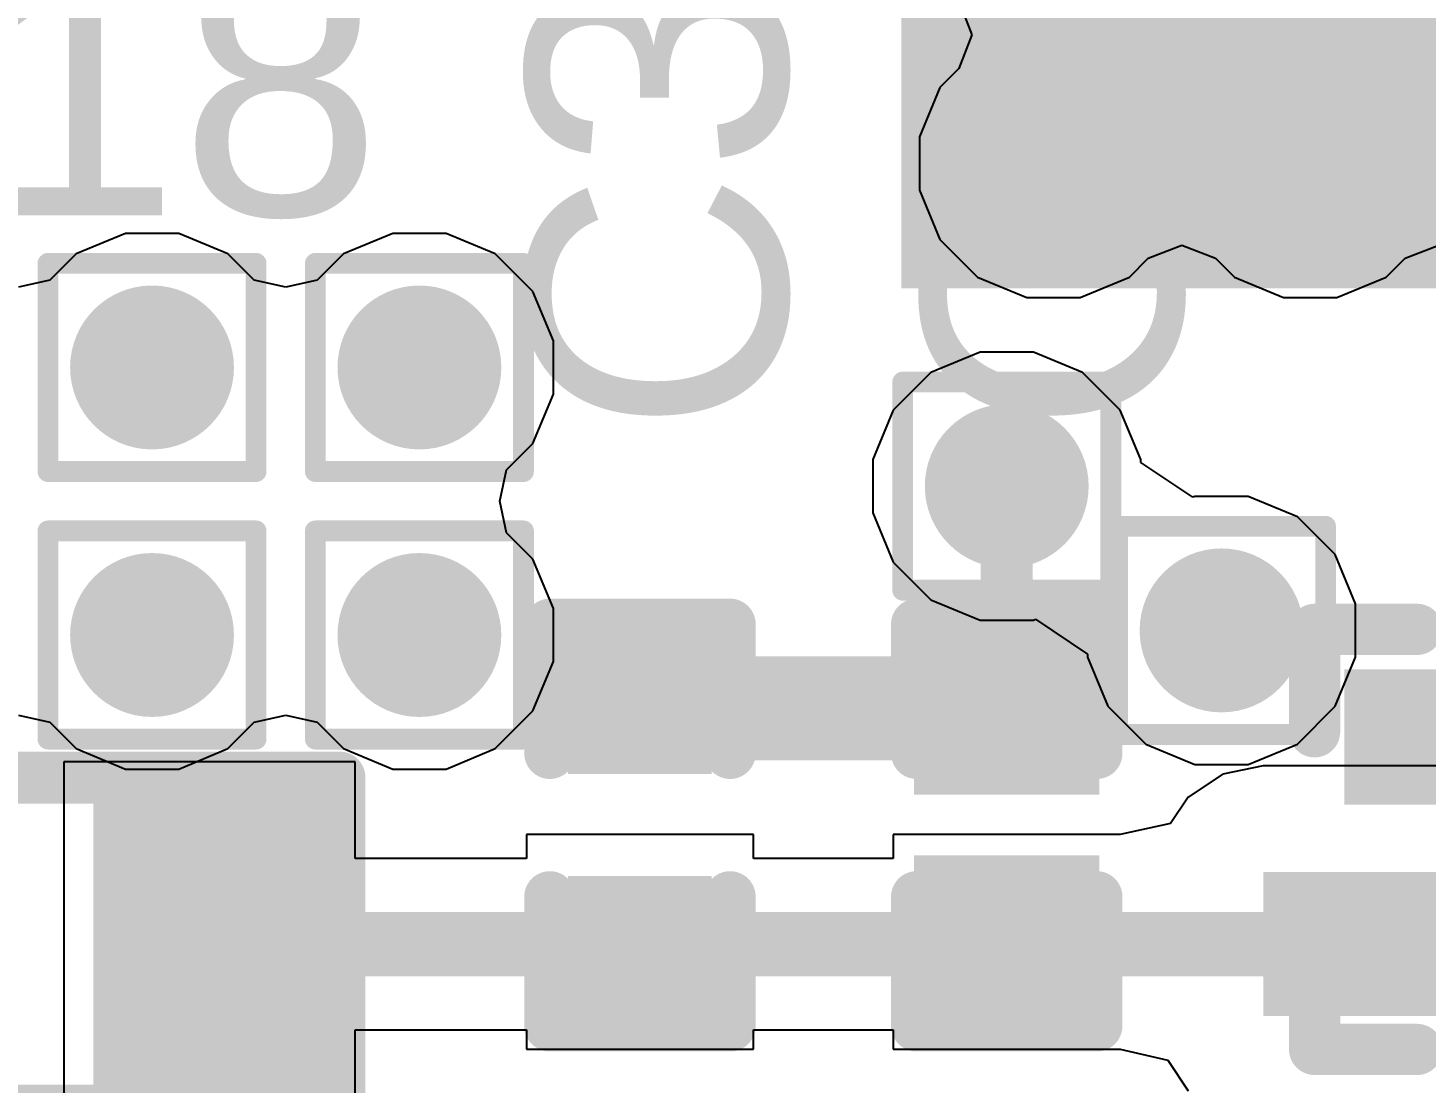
# Model space of a CAD drawing. Header units: inches. Extents: x -12 to 5355, y -7 to 5366.
# Drawn here: x 5.031 to 8.444, y 6.443 to 9.017 of the extents above; entities that cross this region are included whole.
import ezdxf

# ---------------------------------------------------------------- set-up
doc = ezdxf.new("R2010")
doc.units = ezdxf.units.IN
for name, color, linetype in [('BOTTOM LAYER', 5, 'Continuous'), ('Drill Drawing', 1, 'Continuous'), ('GROUND1', 16, 'Continuous'), ('GROUND2', 156, 'Continuous'), ('POWER', 76, 'Continuous'), ('SIGNAL', 90, 'Continuous'), ('TOP LAYER', 1, 'Continuous'), ('Top Overlay', 2, 'Continuous'), ('Top Paste', 8, 'Continuous'), ('Top Solder', 216, 'Continuous'), ('Via Holes', 16, 'Continuous')]:
    doc.layers.add(name, color=color, linetype=linetype)
doc.styles.add('Arial', font='', dxfattribs={"height": 0.2})
doc.styles.get('Arial').set_extended_font_data('Arial')

# ---------------------------------------------------------------- blocks, each defined once
blk = doc.blocks.new('CAPC0603X03L_C_87')
at = {"layer": 'TOP LAYER'}
for points in [[(-0.4199928099999999, -0.1499997), (-0.4199928099999999, 0.1499997), (-0.14999335, 0.1499997), (-0.14999335, -0.1499997)], [(0.14999843, -0.1499997), (0.14999843, 0.1499997), (0.41999789, 0.1499997), (0.41999789, -0.1499997)]]:
    blk.add_hatch(color=1, dxfattribs=at).paths.add_polyline_path(points)
at = {"layer": 'Top Paste'}
for points in [[(-0.4199928099999999, -0.1499997), (-0.4199928099999999, 0.1499997), (-0.14999335, 0.1499997), (-0.14999335, -0.1499997)], [(0.14999843, -0.1499997), (0.14999843, 0.1499997), (0.41999789, 0.1499997), (0.41999789, -0.1499997)]]:
    blk.add_hatch(color=8, dxfattribs=at).paths.add_polyline_path(points)
at = {"layer": 'Top Solder'}
for points in [[(-0.44539281, -0.1753997), (-0.44539281, 0.1753997), (-0.12459335, 0.1753997), (-0.1245933499999999, -0.1753997)], [(0.12459843, -0.1753997), (0.12459843, 0.1753997), (0.44539789, 0.1753997), (0.44539789, -0.1753997)]]:
    blk.add_hatch(color=216, dxfattribs=at).paths.add_polyline_path(points)
at = {"layer": 'Top Overlay'}
for points in [[(-0.48999902, -0.21999956, 0.12500102, 0.12500102, 0), (-0.48999902, 0.21999956, 0.12500102, 0.12500102, 0)], [(-0.17500092, 0.21999956, 0.12500102, 0.12500102, 0), (-0.48999902, 0.21999956, 0.12500102, 0.12500102, 0)], [(0.48999902, 0.21999956, 0.12500102, 0.12500102, 0), (0.17500346, 0.21999956, 0.12500102, 0.12500102, 0)], [(0.48999902, -0.21999956, 0.12500102, 0.12500102, 0), (0.48999902, 0.21999956, 0.12500102, 0.12500102, 0)], [(-0.17500092, -0.21999956, 0.12500102, 0.12500102, 0), (-0.48999902, -0.21999956, 0.12500102, 0.12500102, 0)], [(0.48999902, -0.21999956, 0.12500102, 0.12500102, 0), (0.17500346, -0.21999956, 0.12500102, 0.12500102, 0)]]:
    blk.add_lwpolyline(points, format="xyseb", dxfattribs=at)
for points in [[(-0.52124864, 0.21999956, 0.06249923999999999, 0.06249923999999999, 1), (-0.4587494, 0.21999956, 0.06249923999999999, 0.06249923999999999, 1)], [(-0.52124864, 0.21999956, 0.06249923999999999, 0.06249923999999999, 1), (-0.4587494, 0.21999956, 0.06249923999999999, 0.06249923999999999, 1)], [(-0.20625054, 0.21999956, 0.06249923999999999, 0.06249923999999999, 1), (-0.1437513, 0.21999956, 0.06249923999999999, 0.06249923999999999, 1)], [(0.14375384, 0.21999956, 0.06249923999999999, 0.06249923999999999, 1), (0.20625308, 0.21999956, 0.06249923999999999, 0.06249923999999999, 1)], [(0.4587494, 0.21999956, 0.06249923999999999, 0.06249923999999999, 1), (0.52124864, 0.21999956, 0.06249923999999999, 0.06249923999999999, 1)], [(0.4587494, 0.21999956, 0.06249923999999999, 0.06249923999999999, 1), (0.52124864, 0.21999956, 0.06249923999999999, 0.06249923999999999, 1)], [(-0.52124864, -0.21999956, 0.06249923999999999, 0.06249923999999999, 1), (-0.4587494, -0.21999956, 0.06249923999999999, 0.06249923999999999, 1)], [(-0.52124864, -0.21999956, 0.06249923999999999, 0.06249923999999999, 1), (-0.4587494, -0.21999956, 0.06249923999999999, 0.06249923999999999, 1)], [(-0.20625054, -0.21999956, 0.06249923999999999, 0.06249923999999999, 1), (-0.1437513, -0.21999956, 0.06249923999999999, 0.06249923999999999, 1)], [(0.14375384, -0.21999956, 0.06249923999999999, 0.06249923999999999, 1), (0.20625308, -0.21999956, 0.06249923999999999, 0.06249923999999999, 1)], [(0.4587494, -0.21999956, 0.06249923999999999, 0.06249923999999999, 1), (0.52124864, -0.21999956, 0.06249923999999999, 0.06249923999999999, 1)], [(0.4587494, -0.21999956, 0.06249923999999999, 0.06249923999999999, 1), (0.52124864, -0.21999956, 0.06249923999999999, 0.06249923999999999, 1)]]:
    blk.add_lwpolyline(points, format="xyseb", close=True, dxfattribs=at)
blk = doc.blocks.new('R___0402_95')
at = {"layer": 'TOP LAYER'}
for points in [[(-0.6985, -0.3175), (-0.6985, 0.3175), (-0.2412999999999999, 0.3175), (-0.2413, -0.3175)], [(0.2412999999999999, -0.3175), (0.2413, 0.3175), (0.6985, 0.3175), (0.6985, -0.3175)]]:
    blk.add_hatch(color=1, dxfattribs=at).paths.add_polyline_path(points)
at = {"layer": 'Top Paste'}
for points in [[(-0.6985, -0.3175), (-0.6985, 0.3175), (-0.2412999999999999, 0.3175), (-0.2413, -0.3175)], [(0.2412999999999999, -0.3175), (0.2413, 0.3175), (0.6985, 0.3175), (0.6985, -0.3175)]]:
    blk.add_hatch(color=8, dxfattribs=at).paths.add_polyline_path(points)
at = {"layer": 'Top Solder'}
for points in [[(-0.75350116, -0.37250116), (-0.75350116, 0.37250116), (-0.1862988399999999, 0.37250116), (-0.18629884, -0.37250116)], [(0.1862988399999999, -0.37250116), (0.18629884, 0.37250116), (0.75350116, 0.37250116), (0.75350116, -0.37250116)]]:
    blk.add_hatch(color=216, dxfattribs=at).paths.add_polyline_path(points)
at = {"layer": 'Top Overlay'}
for points in [[(-0.7874, 0.4064, 0.127, 0.127, 0), (0.7874, 0.4064, 0.127, 0.127, 0)], [(-0.7874, -0.4064, 0.127, 0.127, 0), (-0.7874, 0.4064, 0.127, 0.127, 0)], [(0.7874, -0.4064, 0.127, 0.127, 0), (0.7874, 0.4064, 0.127, 0.127, 0)], [(-0.7874, -0.4064, 0.127, 0.127, 0), (0.7874, -0.4064, 0.127, 0.127, 0)], [(-0.8128, -0.4318, 0.0032258, 0.0032258, 0), (0.8128, -0.4318, 0.0032258, 0.0032258, 0)]]:
    blk.add_lwpolyline(points, format="xyseb", dxfattribs=at)
for points in [[(-0.8191499999999999, 0.4064, 0.0635, 0.0635, 1), (-0.7556499999999999, 0.4064, 0.0635, 0.0635, 1)], [(-0.8191499999999999, 0.4064, 0.0635, 0.0635, 1), (-0.7556499999999999, 0.4064, 0.0635, 0.0635, 1)], [(0.7556499999999999, 0.4064, 0.0635, 0.0635, 1), (0.8191499999999999, 0.4064, 0.0635, 0.0635, 1)], [(0.7556499999999999, 0.4064, 0.0635, 0.0635, 1), (0.8191499999999999, 0.4064, 0.0635, 0.0635, 1)], [(-0.8191499999999999, -0.4064, 0.0635, 0.0635, 1), (-0.7556499999999999, -0.4064, 0.0635, 0.0635, 1)], [(-0.8191499999999999, -0.4064, 0.0635, 0.0635, 1), (-0.7556499999999999, -0.4064, 0.0635, 0.0635, 1)], [(0.7556499999999999, -0.4064, 0.0635, 0.0635, 1), (0.8191499999999999, -0.4064, 0.0635, 0.0635, 1)], [(0.7556499999999999, -0.4064, 0.0635, 0.0635, 1), (0.8191499999999999, -0.4064, 0.0635, 0.0635, 1)], [(-0.81360518, -0.4318, 0.0016129, 0.0016129, 1), (-0.8119948199999999, -0.4318, 0.0016129, 0.0016129, 1)], [(0.8119948199999999, -0.4318, 0.0016129, 0.0016129, 1), (0.81360518, -0.4318, 0.0016129, 0.0016129, 1)]]:
    blk.add_lwpolyline(points, format="xyseb", close=True, dxfattribs=at)
blk = doc.blocks.new('SAFFB2G45MA0F0A_155')
at = {"layer": 'TOP LAYER'}
for points in [[(0.0999998, 0.12499975), (-0.09999979999999999, 0.12499975), (-0.0999998, 0.37499925), (0.09999979999999999, 0.37499925)], [(0.499999, 0.12499975), (0.2999994, 0.12499975), (0.2999994, 0.37499925), (0.499999, 0.37499925)], [(-0.2999994, -0.12549759), (-0.499999, -0.12549759), (-0.499999, 0.12450191), (-0.2999994, 0.12450191)], [(0.0999998, -0.37499925), (-0.09999979999999999, -0.37499925), (-0.0999998, -0.12499975), (0.09999979999999999, -0.12499975)], [(0.499999, -0.37499925), (0.2999994, -0.37499925), (0.2999994, -0.12499975), (0.499999, -0.12499975)]]:
    blk.add_hatch(color=1, dxfattribs=at).paths.add_polyline_path(points)
at = {"layer": 'Top Paste'}
for points in [[(0.0999998, 0.12499975), (-0.09999979999999999, 0.12499975), (-0.0999998, 0.37499925), (0.09999979999999999, 0.37499925)], [(0.499999, 0.12499975), (0.2999994, 0.12499975), (0.2999994, 0.37499925), (0.499999, 0.37499925)], [(-0.2999994, -0.12549759), (-0.499999, -0.12549759), (-0.499999, 0.12450191), (-0.2999994, 0.12450191)], [(0.0999998, -0.37499925), (-0.09999979999999999, -0.37499925), (-0.0999998, -0.12499975), (0.09999979999999999, -0.12499975)], [(0.499999, -0.37499925), (0.2999994, -0.37499925), (0.2999994, -0.12499975), (0.499999, -0.12499975)]]:
    blk.add_hatch(color=8, dxfattribs=at).paths.add_polyline_path(points)
at = {"layer": 'Top Solder'}
for points in [[(0.13999972, 0.08499983000000001), (-0.13999972, 0.08499982999999997), (-0.13999972, 0.41499917), (0.13999972, 0.41499917)], [(0.5399989199999999, 0.08499983000000001), (0.25999948, 0.08499982999999997), (0.25999948, 0.41499917), (0.5399989199999999, 0.41499917)], [(-0.25999948, -0.16549751), (-0.5399989199999999, -0.16549751), (-0.5399989199999999, 0.16450183), (-0.25999948, 0.16450183)], [(0.13999972, -0.41499917), (-0.13999972, -0.41499917), (-0.13999972, -0.08499983000000001), (0.13999972, -0.08499982999999997)], [(0.5399989199999999, -0.41499917), (0.25999948, -0.41499917), (0.25999948, -0.08499983000000001), (0.5399989199999999, -0.08499982999999997)]]:
    blk.add_hatch(color=216, dxfattribs=at).paths.add_polyline_path(points)
at = {"layer": 'Top Overlay'}
for points in [[(-0.6125006799999999, 0.26249884, 0.12500102, 0.12500102, 0), (-0.61250322, 0.5124983399999999, 0.12500102, 0.12500102, 0)], [(-0.36249864, 0.5124983399999999, 0.12500102, 0.12500102, 0), (-0.61250322, 0.5124983399999999, 0.12500102, 0.12500102, 0)], [(0.61250322, 0.5124983399999999, 0.12500102, 0.12500102, 0), (0.36249864, 0.5124983399999999, 0.12500102, 0.12500102, 0)], [(0.61250322, 0.5124983399999999, 0.12500102, 0.12500102, 0), (0.6125006799999999, 0.26249884, 0.12500102, 0.12500102, 0)], [(-0.6125006799999999, -0.26249884, 0.12500102, 0.12500102, 0), (-0.61250322, -0.5124983399999999, 0.12500102, 0.12500102, 0)], [(0.61250322, -0.5124983399999999, 0.12500102, 0.12500102, 0), (0.6125006799999999, -0.26249884, 0.12500102, 0.12500102, 0)], [(-0.36249864, -0.5124983399999999, 0.12500102, 0.12500102, 0), (-0.61250322, -0.5124983399999999, 0.12500102, 0.12500102, 0)], [(0.61250322, -0.5124983399999999, 0.12500102, 0.12500102, 0), (0.36249864, -0.5124983399999999, 0.12500102, 0.12500102, 0)]]:
    blk.add_lwpolyline(points, format="xyseb", dxfattribs=at)
for points in [[(-0.6437528399999999, 0.5124983399999999, 0.06249923999999999, 0.06249923999999999, 1), (-0.5812536, 0.5124983399999999, 0.06249923999999999, 0.06249923999999999, 1)], [(-0.6437528399999999, 0.5124983399999999, 0.06249923999999999, 0.06249923999999999, 1), (-0.5812536, 0.5124983399999999, 0.06249923999999999, 0.06249923999999999, 1)], [(-0.39374826, 0.5124983399999999, 0.06249923999999999, 0.06249923999999999, 1), (-0.33124902, 0.5124983399999999, 0.06249923999999999, 0.06249923999999999, 1)], [(0.33124902, 0.5124983399999999, 0.06249923999999999, 0.06249923999999999, 1), (0.39374826, 0.5124983399999999, 0.06249923999999999, 0.06249923999999999, 1)], [(0.5812536, 0.5124983399999999, 0.06249923999999999, 0.06249923999999999, 1), (0.6437528399999999, 0.5124983399999999, 0.06249923999999999, 0.06249923999999999, 1)], [(0.5812536, 0.5124983399999999, 0.06249923999999999, 0.06249923999999999, 1), (0.6437528399999999, 0.5124983399999999, 0.06249923999999999, 0.06249923999999999, 1)], [(-0.6437502999999999, 0.26249884, 0.06249923999999999, 0.06249923999999999, 1), (-0.5812510599999999, 0.26249884, 0.06249923999999999, 0.06249923999999999, 1)], [(0.5812510599999999, 0.26249884, 0.06249923999999999, 0.06249923999999999, 1), (0.6437502999999999, 0.26249884, 0.06249923999999999, 0.06249923999999999, 1)], [(-0.6437502999999999, -0.26249884, 0.06249923999999999, 0.06249923999999999, 1), (-0.5812510599999999, -0.26249884, 0.06249923999999999, 0.06249923999999999, 1)], [(0.5812510599999999, -0.26249884, 0.06249923999999999, 0.06249923999999999, 1), (0.6437502999999999, -0.26249884, 0.06249923999999999, 0.06249923999999999, 1)], [(-0.6437528399999999, -0.5124983399999999, 0.06249923999999999, 0.06249923999999999, 1), (-0.5812536, -0.5124983399999999, 0.06249923999999999, 0.06249923999999999, 1)], [(-0.6437528399999999, -0.5124983399999999, 0.06249923999999999, 0.06249923999999999, 1), (-0.5812536, -0.5124983399999999, 0.06249923999999999, 0.06249923999999999, 1)], [(-0.39374826, -0.5124983399999999, 0.06249923999999999, 0.06249923999999999, 1), (-0.33124902, -0.5124983399999999, 0.06249923999999999, 0.06249923999999999, 1)], [(0.33124902, -0.5124983399999999, 0.06249923999999999, 0.06249923999999999, 1), (0.39374826, -0.5124983399999999, 0.06249923999999999, 0.06249923999999999, 1)], [(0.5812536, -0.5124983399999999, 0.06249923999999999, 0.06249923999999999, 1), (0.6437528399999999, -0.5124983399999999, 0.06249923999999999, 0.06249923999999999, 1)], [(0.5812536, -0.5124983399999999, 0.06249923999999999, 0.06249923999999999, 1), (0.6437528399999999, -0.5124983399999999, 0.06249923999999999, 0.06249923999999999, 1)]]:
    blk.add_lwpolyline(points, format="xyseb", close=True, dxfattribs=at)
blk = doc.blocks.new('RESC0603X03L_C_156')
at = {"layer": 'TOP LAYER'}
for points in [[(-0.41999535, -0.1499997), (-0.41999535, 0.1499997), (-0.14999589, 0.1499997), (-0.14999589, -0.1499997)], [(0.14999843, -0.1499997), (0.14999843, 0.1499997), (0.41999789, 0.1499997), (0.41999789, -0.1499997)]]:
    blk.add_hatch(color=1, dxfattribs=at).paths.add_polyline_path(points)
at = {"layer": 'Top Paste'}
for points in [[(-0.41999535, -0.1499997), (-0.41999535, 0.1499997), (-0.14999589, 0.1499997), (-0.14999589, -0.1499997)], [(0.14999843, -0.1499997), (0.14999843, 0.1499997), (0.41999789, 0.1499997), (0.41999789, -0.1499997)]]:
    blk.add_hatch(color=8, dxfattribs=at).paths.add_polyline_path(points)
at = {"layer": 'Top Solder'}
for points in [[(-0.49619535, -0.2261997), (-0.49619535, 0.2261996999999999), (-0.07379589000000003, 0.2261997), (-0.07379588999999996, -0.2261996999999999)], [(0.07379843000000003, -0.2261997), (0.07379842999999996, 0.2261996999999999), (0.49619789, 0.2261997), (0.49619789, -0.2261996999999999)]]:
    blk.add_hatch(color=216, dxfattribs=at).paths.add_polyline_path(points)
at = {"layer": 'Top Overlay'}
for points in [[(-0.17500346, 0.21999956, 0.12500102, 0.12500102, 0), (-0.48999902, 0.21999956, 0.12500102, 0.12500102, 0)], [(-0.48999902, -0.21999956, 0.12500102, 0.12500102, 0), (-0.48999902, 0.21999956, 0.12500102, 0.12500102, 0)], [(0.48999648, 0.21999956, 0.12500102, 0.12500102, 0), (0.17499838, 0.21999956, 0.12500102, 0.12500102, 0)], [(0.48999648, -0.21999956, 0.12500102, 0.12500102, 0), (0.48999648, 0.21999956, 0.12500102, 0.12500102, 0)], [(-0.17500346, -0.21999956, 0.12500102, 0.12500102, 0), (-0.48999902, -0.21999956, 0.12500102, 0.12500102, 0)], [(0.48999648, -0.21999956, 0.12500102, 0.12500102, 0), (0.17499838, -0.21999956, 0.12500102, 0.12500102, 0)]]:
    blk.add_lwpolyline(points, format="xyseb", dxfattribs=at)
for points in [[(-0.52124864, 0.21999956, 0.06249923999999999, 0.06249923999999999, 1), (-0.4587494, 0.21999956, 0.06249923999999999, 0.06249923999999999, 1)], [(-0.52124864, 0.21999956, 0.06249923999999999, 0.06249923999999999, 1), (-0.4587494, 0.21999956, 0.06249923999999999, 0.06249923999999999, 1)], [(-0.20625308, 0.21999956, 0.06249923999999999, 0.06249923999999999, 1), (-0.14375384, 0.21999956, 0.06249923999999999, 0.06249923999999999, 1)], [(0.14374876, 0.21999956, 0.06249923999999999, 0.06249923999999999, 1), (0.206248, 0.21999956, 0.06249923999999999, 0.06249923999999999, 1)], [(0.45874686, 0.21999956, 0.06249923999999999, 0.06249923999999999, 1), (0.5212461, 0.21999956, 0.06249923999999999, 0.06249923999999999, 1)], [(0.45874686, 0.21999956, 0.06249923999999999, 0.06249923999999999, 1), (0.5212461, 0.21999956, 0.06249923999999999, 0.06249923999999999, 1)], [(-0.52124864, -0.21999956, 0.06249923999999999, 0.06249923999999999, 1), (-0.4587494, -0.21999956, 0.06249923999999999, 0.06249923999999999, 1)], [(-0.52124864, -0.21999956, 0.06249923999999999, 0.06249923999999999, 1), (-0.4587494, -0.21999956, 0.06249923999999999, 0.06249923999999999, 1)], [(-0.20625308, -0.21999956, 0.06249923999999999, 0.06249923999999999, 1), (-0.14375384, -0.21999956, 0.06249923999999999, 0.06249923999999999, 1)], [(0.14374876, -0.21999956, 0.06249923999999999, 0.06249923999999999, 1), (0.206248, -0.21999956, 0.06249923999999999, 0.06249923999999999, 1)], [(0.45874686, -0.21999956, 0.06249923999999999, 0.06249923999999999, 1), (0.5212461, -0.21999956, 0.06249923999999999, 0.06249923999999999, 1)], [(0.45874686, -0.21999956, 0.06249923999999999, 0.06249923999999999, 1), (0.5212461, -0.21999956, 0.06249923999999999, 0.06249923999999999, 1)]]:
    blk.add_lwpolyline(points, format="xyseb", close=True, dxfattribs=at)

msp = doc.modelspace()

# ---------------------------------------------------------------- hatches: boundary and pattern name
at = {"layer": 'BOTTOM LAYER'}
h = msp.add_hatch(color=5, dxfattribs=at)
edge = h.paths.add_edge_path()
edge.add_arc((7.534402, 8.6868), 0.1999996, 0, 360)
h = msp.add_hatch(color=5, dxfattribs=at)
edge = h.paths.add_edge_path()
edge.add_arc((8.161401, 8.6868), 0.1999996, 0, 360)
h = msp.add_hatch(color=5, dxfattribs=at)
edge = h.paths.add_edge_path()
edge.add_arc((5.333593599999999, 8.18895746), 0.1999996, 0, 360)
h = msp.add_hatch(color=5, dxfattribs=at)
edge = h.paths.add_edge_path()
edge.add_arc((5.986373599999999, 8.18895746), 0.1999996, 0, 360)
h = msp.add_hatch(color=5, dxfattribs=at)
edge = h.paths.add_edge_path()
edge.add_arc((7.4203052, 7.89940254), 0.1999996, 0, 360)
h = msp.add_hatch(color=5, dxfattribs=at)
edge = h.paths.add_edge_path()
edge.add_arc((5.333593599999999, 7.53618), 0.1999996, 0, 360)
h = msp.add_hatch(color=5, dxfattribs=at)
edge = h.paths.add_edge_path()
edge.add_arc((5.986373599999999, 7.53618), 0.1999996, 0, 360)
h = msp.add_hatch(color=5, dxfattribs=at)
edge = h.paths.add_edge_path()
edge.add_arc((7.9447136, 7.547376319999999), 0.1999996, 0, 360)
at = {"layer": 'GROUND1'}
h = msp.add_hatch(color=16, dxfattribs=at)
edge = h.paths.add_edge_path()
edge.add_arc((7.534402, 8.6868), 0.1999996, 0, 360)
h = msp.add_hatch(color=16, dxfattribs=at)
edge = h.paths.add_edge_path()
edge.add_arc((8.161401, 8.6868), 0.1999996, 0, 360)
h = msp.add_hatch(color=16, dxfattribs=at)
edge = h.paths.add_edge_path()
edge.add_arc((5.333593599999999, 8.18895746), 0.1999996, 0, 360)
h = msp.add_hatch(color=16, dxfattribs=at)
edge = h.paths.add_edge_path()
edge.add_arc((5.986373599999999, 8.18895746), 0.1999996, 0, 360)
h = msp.add_hatch(color=16, dxfattribs=at)
edge = h.paths.add_edge_path()
edge.add_arc((7.4203052, 7.89940254), 0.1999996, 0, 360)
h = msp.add_hatch(color=16, dxfattribs=at)
edge = h.paths.add_edge_path()
edge.add_arc((5.333593599999999, 7.53618), 0.1999996, 0, 360)
h = msp.add_hatch(color=16, dxfattribs=at)
edge = h.paths.add_edge_path()
edge.add_arc((5.986373599999999, 7.53618), 0.1999996, 0, 360)
h = msp.add_hatch(color=16, dxfattribs=at)
edge = h.paths.add_edge_path()
edge.add_arc((7.9447136, 7.547376319999999), 0.1999996, 0, 360)
at = {"layer": 'GROUND2'}
h = msp.add_hatch(color=156, dxfattribs=at)
edge = h.paths.add_edge_path()
edge.add_arc((7.534402, 8.6868), 0.1999996, 0, 360)
h = msp.add_hatch(color=156, dxfattribs=at)
edge = h.paths.add_edge_path()
edge.add_arc((8.161401, 8.6868), 0.1999996, 0, 360)
h = msp.add_hatch(color=156, dxfattribs=at)
edge = h.paths.add_edge_path()
edge.add_arc((5.333593599999999, 8.18895746), 0.1999996, 0, 360)
h = msp.add_hatch(color=156, dxfattribs=at)
edge = h.paths.add_edge_path()
edge.add_arc((5.986373599999999, 8.18895746), 0.1999996, 0, 360)
h = msp.add_hatch(color=156, dxfattribs=at)
edge = h.paths.add_edge_path()
edge.add_arc((7.4203052, 7.89940254), 0.1999996, 0, 360)
h = msp.add_hatch(color=156, dxfattribs=at)
edge = h.paths.add_edge_path()
edge.add_arc((5.333593599999999, 7.53618), 0.1999996, 0, 360)
h = msp.add_hatch(color=156, dxfattribs=at)
edge = h.paths.add_edge_path()
edge.add_arc((5.986373599999999, 7.53618), 0.1999996, 0, 360)
h = msp.add_hatch(color=156, dxfattribs=at)
edge = h.paths.add_edge_path()
edge.add_arc((7.9447136, 7.547376319999999), 0.1999996, 0, 360)
at = {"layer": 'POWER'}
h = msp.add_hatch(color=76, dxfattribs=at)
edge = h.paths.add_edge_path()
edge.add_arc((7.534402, 8.6868), 0.1999996, 0, 360)
h = msp.add_hatch(color=76, dxfattribs=at)
edge = h.paths.add_edge_path()
edge.add_arc((8.161401, 8.6868), 0.1999996, 0, 360)
h = msp.add_hatch(color=76, dxfattribs=at)
edge = h.paths.add_edge_path()
edge.add_arc((5.333593599999999, 8.18895746), 0.1999996, 0, 360)
h = msp.add_hatch(color=76, dxfattribs=at)
edge = h.paths.add_edge_path()
edge.add_arc((5.986373599999999, 8.18895746), 0.1999996, 0, 360)
h = msp.add_hatch(color=76, dxfattribs=at)
edge = h.paths.add_edge_path()
edge.add_arc((7.4203052, 7.89940254), 0.1999996, 0, 360)
h = msp.add_hatch(color=76, dxfattribs=at)
edge = h.paths.add_edge_path()
edge.add_arc((5.333593599999999, 7.53618), 0.1999996, 0, 360)
h = msp.add_hatch(color=76, dxfattribs=at)
edge = h.paths.add_edge_path()
edge.add_arc((5.986373599999999, 7.53618), 0.1999996, 0, 360)
h = msp.add_hatch(color=76, dxfattribs=at)
edge = h.paths.add_edge_path()
edge.add_arc((7.9447136, 7.547376319999999), 0.1999996, 0, 360)
at = {"layer": 'SIGNAL'}
h = msp.add_hatch(color=90, dxfattribs=at)
edge = h.paths.add_edge_path()
edge.add_arc((7.534402, 8.6868), 0.1999996, 0, 360)
h = msp.add_hatch(color=90, dxfattribs=at)
edge = h.paths.add_edge_path()
edge.add_arc((8.161401, 8.6868), 0.1999996, 0, 360)
h = msp.add_hatch(color=90, dxfattribs=at)
edge = h.paths.add_edge_path()
edge.add_arc((5.333593599999999, 8.18895746), 0.1999996, 0, 360)
h = msp.add_hatch(color=90, dxfattribs=at)
edge = h.paths.add_edge_path()
edge.add_arc((5.986373599999999, 8.18895746), 0.1999996, 0, 360)
h = msp.add_hatch(color=90, dxfattribs=at)
edge = h.paths.add_edge_path()
edge.add_arc((7.4203052, 7.89940254), 0.1999996, 0, 360)
h = msp.add_hatch(color=90, dxfattribs=at)
edge = h.paths.add_edge_path()
edge.add_arc((5.333593599999999, 7.53618), 0.1999996, 0, 360)
h = msp.add_hatch(color=90, dxfattribs=at)
edge = h.paths.add_edge_path()
edge.add_arc((5.986373599999999, 7.53618), 0.1999996, 0, 360)
h = msp.add_hatch(color=90, dxfattribs=at)
edge = h.paths.add_edge_path()
edge.add_arc((7.9447136, 7.547376319999999), 0.1999996, 0, 360)
at = {"layer": 'TOP LAYER'}
for points in [[(7.162799999999999, 8.382), (9.15433272, 8.382), (9.15433272, 11.33800628), (7.162799999999999, 11.33800628)], [(8.04660062, 6.60665176), (8.48446106, 6.60665176), (8.48446106, 6.957557839999999), (8.04660062, 6.957557839999999)]]:
    msp.add_hatch(color=1, dxfattribs=at).paths.add_polyline_path(points)
h = msp.add_hatch(color=1, dxfattribs=at)
edge = h.paths.add_edge_path()
edge.add_arc((7.534402, 8.6868), 0.1999996, 0, 360)
h = msp.add_hatch(color=1, dxfattribs=at)
edge = h.paths.add_edge_path()
edge.add_arc((8.161401, 8.6868), 0.1999996, 0, 360)
h = msp.add_hatch(color=1, dxfattribs=at)
edge = h.paths.add_edge_path()
edge.add_arc((5.333593599999999, 8.18895746), 0.1999996, 0, 360)
h = msp.add_hatch(color=1, dxfattribs=at)
edge = h.paths.add_edge_path()
edge.add_arc((5.986373599999999, 8.18895746), 0.1999996, 0, 360)
h = msp.add_hatch(color=1, dxfattribs=at)
edge = h.paths.add_edge_path()
edge.add_arc((7.4203052, 7.89940254), 0.1999996, 0, 360)
h = msp.add_hatch(color=1, dxfattribs=at)
edge = h.paths.add_edge_path()
edge.add_arc((5.333593599999999, 7.53618), 0.1999996, 0, 360)
h = msp.add_hatch(color=1, dxfattribs=at)
edge = h.paths.add_edge_path()
edge.add_arc((5.986373599999999, 7.53618), 0.1999996, 0, 360)
h = msp.add_hatch(color=1, dxfattribs=at)
edge = h.paths.add_edge_path()
edge.add_arc((7.9447136, 7.547376319999999), 0.1999996, 0, 360)
at = {"layer": 'Via Holes'}
h = msp.add_hatch(color=7, dxfattribs=at)
edge = h.paths.add_edge_path()
edge.add_arc((7.534402, 8.6868), 0.0999998, 0, 360)
h = msp.add_hatch(color=7, dxfattribs=at)
edge = h.paths.add_edge_path()
edge.add_arc((8.161401, 8.6868), 0.0999998, 0, 360)
h = msp.add_hatch(color=7, dxfattribs=at)
edge = h.paths.add_edge_path()
edge.add_arc((5.333593599999999, 8.18895746), 0.0999998, 0, 360)
h = msp.add_hatch(color=7, dxfattribs=at)
edge = h.paths.add_edge_path()
edge.add_arc((5.986373599999999, 8.18895746), 0.0999998, 0, 360)
h = msp.add_hatch(color=7, dxfattribs=at)
edge = h.paths.add_edge_path()
edge.add_arc((7.4203052, 7.89940254), 0.0999998, 0, 360)
h = msp.add_hatch(color=7, dxfattribs=at)
edge = h.paths.add_edge_path()
edge.add_arc((7.9447136, 7.547376319999999), 0.0999998, 0, 360)
h = msp.add_hatch(color=7, dxfattribs=at)
edge = h.paths.add_edge_path()
edge.add_arc((5.333593599999999, 7.53618), 0.0999998, 0, 360)
h = msp.add_hatch(color=7, dxfattribs=at)
edge = h.paths.add_edge_path()
edge.add_arc((5.986373599999999, 7.53618), 0.0999998, 0, 360)

# ---------------------------------------------------------------- linework, layer by layer
at = {"layer": 'Drill Drawing'}
for points in [[(7.280402, 8.9408, 0.0508, 0.0508, 0), (7.788402, 8.9408, 0.0508, 0.0508, 0)], [(7.280402, 8.4328, 0.0508, 0.0508, 0), (7.280402, 8.9408, 0.0508, 0.0508, 0)], [(7.788402, 8.4328, 0.0508, 0.0508, 0), (7.788402, 8.9408, 0.0508, 0.0508, 0)], [(7.907401, 8.9408, 0.0508, 0.0508, 0), (8.415401000000001, 8.9408, 0.0508, 0.0508, 0)], [(7.907401, 8.4328, 0.0508, 0.0508, 0), (7.907401, 8.9408, 0.0508, 0.0508, 0)], [(8.415401000000001, 8.4328, 0.0508, 0.0508, 0), (8.415401000000001, 8.9408, 0.0508, 0.0508, 0)], [(5.0795936, 8.44295746, 0.0508, 0.0508, 0), (5.5875936, 8.44295746, 0.0508, 0.0508, 0)], [(5.0795936, 7.93495746, 0.0508, 0.0508, 0), (5.0795936, 8.44295746, 0.0508, 0.0508, 0)], [(5.5875936, 7.93495746, 0.0508, 0.0508, 0), (5.5875936, 8.44295746, 0.0508, 0.0508, 0)], [(5.7323736, 8.44295746, 0.0508, 0.0508, 0), (6.2403736, 8.44295746, 0.0508, 0.0508, 0)], [(5.7323736, 7.93495746, 0.0508, 0.0508, 0), (5.7323736, 8.44295746, 0.0508, 0.0508, 0)], [(6.2403736, 7.93495746, 0.0508, 0.0508, 0), (6.2403736, 8.44295746, 0.0508, 0.0508, 0)], [(7.280402, 8.4328, 0.0508, 0.0508, 0), (7.788402, 8.4328, 0.0508, 0.0508, 0)], [(7.907401, 8.4328, 0.0508, 0.0508, 0), (8.415401000000001, 8.4328, 0.0508, 0.0508, 0)], [(7.166305199999999, 8.15340254, 0.0508, 0.0508, 0), (7.6743052, 8.15340254, 0.0508, 0.0508, 0)], [(7.166305199999999, 7.645402539999999, 0.0508, 0.0508, 0), (7.166305199999999, 8.15340254, 0.0508, 0.0508, 0)], [(7.6743052, 7.645402539999999, 0.0508, 0.0508, 0), (7.6743052, 8.15340254, 0.0508, 0.0508, 0)], [(5.0795936, 7.93495746, 0.0508, 0.0508, 0), (5.5875936, 7.93495746, 0.0508, 0.0508, 0)], [(5.7323736, 7.93495746, 0.0508, 0.0508, 0), (6.2403736, 7.93495746, 0.0508, 0.0508, 0)], [(7.6907136, 7.801376319999999, 0.0508, 0.0508, 0), (8.1987136, 7.801376319999999, 0.0508, 0.0508, 0)], [(7.6907136, 7.293376319999999, 0.0508, 0.0508, 0), (7.6907136, 7.801376319999999, 0.0508, 0.0508, 0)], [(8.1987136, 7.293376319999999, 0.0508, 0.0508, 0), (8.1987136, 7.801376319999999, 0.0508, 0.0508, 0)], [(5.0795936, 7.790179999999999, 0.0508, 0.0508, 0), (5.5875936, 7.790179999999999, 0.0508, 0.0508, 0)], [(5.0795936, 7.282179999999999, 0.0508, 0.0508, 0), (5.0795936, 7.790179999999999, 0.0508, 0.0508, 0)], [(5.5875936, 7.282179999999999, 0.0508, 0.0508, 0), (5.5875936, 7.790179999999999, 0.0508, 0.0508, 0)], [(5.7323736, 7.790179999999999, 0.0508, 0.0508, 0), (6.2403736, 7.790179999999999, 0.0508, 0.0508, 0)], [(5.7323736, 7.282179999999999, 0.0508, 0.0508, 0), (5.7323736, 7.790179999999999, 0.0508, 0.0508, 0)], [(6.2403736, 7.282179999999999, 0.0508, 0.0508, 0), (6.2403736, 7.790179999999999, 0.0508, 0.0508, 0)], [(7.166305199999999, 7.645402539999999, 0.0508, 0.0508, 0), (7.6743052, 7.645402539999999, 0.0508, 0.0508, 0)], [(5.0795936, 7.282179999999999, 0.0508, 0.0508, 0), (5.5875936, 7.282179999999999, 0.0508, 0.0508, 0)], [(5.7323736, 7.282179999999999, 0.0508, 0.0508, 0), (6.2403736, 7.282179999999999, 0.0508, 0.0508, 0)], [(7.6907136, 7.293376319999999, 0.0508, 0.0508, 0), (8.1987136, 7.293376319999999, 0.0508, 0.0508, 0)]]:
    msp.add_lwpolyline(points, format="xyseb", dxfattribs=at)
for points in [[(7.267702, 8.9408, 0.0254, 0.0254, 1), (7.293101999999999, 8.9408, 0.0254, 0.0254, 1)], [(7.267702, 8.9408, 0.0254, 0.0254, 1), (7.293101999999999, 8.9408, 0.0254, 0.0254, 1)], [(7.775702, 8.9408, 0.0254, 0.0254, 1), (7.801102, 8.9408, 0.0254, 0.0254, 1)], [(7.775702, 8.9408, 0.0254, 0.0254, 1), (7.801102, 8.9408, 0.0254, 0.0254, 1)], [(7.894701, 8.9408, 0.0254, 0.0254, 1), (7.920101, 8.9408, 0.0254, 0.0254, 1)], [(7.894701, 8.9408, 0.0254, 0.0254, 1), (7.920101, 8.9408, 0.0254, 0.0254, 1)], [(8.402701, 8.9408, 0.0254, 0.0254, 1), (8.428101, 8.9408, 0.0254, 0.0254, 1)], [(8.402701, 8.9408, 0.0254, 0.0254, 1), (8.428101, 8.9408, 0.0254, 0.0254, 1)], [(5.066893599999999, 8.44295746, 0.0254, 0.0254, 1), (5.0922936, 8.44295746, 0.0254, 0.0254, 1)], [(5.066893599999999, 8.44295746, 0.0254, 0.0254, 1), (5.0922936, 8.44295746, 0.0254, 0.0254, 1)], [(5.5748936, 8.44295746, 0.0254, 0.0254, 1), (5.6002936, 8.44295746, 0.0254, 0.0254, 1)], [(5.5748936, 8.44295746, 0.0254, 0.0254, 1), (5.6002936, 8.44295746, 0.0254, 0.0254, 1)], [(5.719673599999999, 8.44295746, 0.0254, 0.0254, 1), (5.7450736, 8.44295746, 0.0254, 0.0254, 1)], [(5.719673599999999, 8.44295746, 0.0254, 0.0254, 1), (5.7450736, 8.44295746, 0.0254, 0.0254, 1)], [(6.2276736, 8.44295746, 0.0254, 0.0254, 1), (6.2530736, 8.44295746, 0.0254, 0.0254, 1)], [(6.2276736, 8.44295746, 0.0254, 0.0254, 1), (6.2530736, 8.44295746, 0.0254, 0.0254, 1)], [(7.267702, 8.4328, 0.0254, 0.0254, 1), (7.293101999999999, 8.4328, 0.0254, 0.0254, 1)], [(7.267702, 8.4328, 0.0254, 0.0254, 1), (7.293101999999999, 8.4328, 0.0254, 0.0254, 1)], [(7.775702, 8.4328, 0.0254, 0.0254, 1), (7.801102, 8.4328, 0.0254, 0.0254, 1)], [(7.775702, 8.4328, 0.0254, 0.0254, 1), (7.801102, 8.4328, 0.0254, 0.0254, 1)], [(7.894701, 8.4328, 0.0254, 0.0254, 1), (7.920101, 8.4328, 0.0254, 0.0254, 1)], [(7.894701, 8.4328, 0.0254, 0.0254, 1), (7.920101, 8.4328, 0.0254, 0.0254, 1)], [(8.402701, 8.4328, 0.0254, 0.0254, 1), (8.428101, 8.4328, 0.0254, 0.0254, 1)], [(8.402701, 8.4328, 0.0254, 0.0254, 1), (8.428101, 8.4328, 0.0254, 0.0254, 1)], [(7.153605199999999, 8.15340254, 0.0254, 0.0254, 1), (7.1790052, 8.15340254, 0.0254, 0.0254, 1)], [(7.153605199999999, 8.15340254, 0.0254, 0.0254, 1), (7.1790052, 8.15340254, 0.0254, 0.0254, 1)], [(7.6616052, 8.15340254, 0.0254, 0.0254, 1), (7.6870052, 8.15340254, 0.0254, 0.0254, 1)], [(7.6616052, 8.15340254, 0.0254, 0.0254, 1), (7.6870052, 8.15340254, 0.0254, 0.0254, 1)], [(5.066893599999999, 7.93495746, 0.0254, 0.0254, 1), (5.0922936, 7.93495746, 0.0254, 0.0254, 1)], [(5.066893599999999, 7.93495746, 0.0254, 0.0254, 1), (5.0922936, 7.93495746, 0.0254, 0.0254, 1)], [(5.5748936, 7.93495746, 0.0254, 0.0254, 1), (5.6002936, 7.93495746, 0.0254, 0.0254, 1)], [(5.5748936, 7.93495746, 0.0254, 0.0254, 1), (5.6002936, 7.93495746, 0.0254, 0.0254, 1)], [(5.719673599999999, 7.93495746, 0.0254, 0.0254, 1), (5.7450736, 7.93495746, 0.0254, 0.0254, 1)], [(5.719673599999999, 7.93495746, 0.0254, 0.0254, 1), (5.7450736, 7.93495746, 0.0254, 0.0254, 1)], [(6.2276736, 7.93495746, 0.0254, 0.0254, 1), (6.2530736, 7.93495746, 0.0254, 0.0254, 1)], [(6.2276736, 7.93495746, 0.0254, 0.0254, 1), (6.2530736, 7.93495746, 0.0254, 0.0254, 1)], [(7.6780136, 7.801376319999999, 0.0254, 0.0254, 1), (7.703413599999999, 7.801376319999999, 0.0254, 0.0254, 1)], [(7.6780136, 7.801376319999999, 0.0254, 0.0254, 1), (7.703413599999999, 7.801376319999999, 0.0254, 0.0254, 1)], [(8.1860136, 7.801376319999999, 0.0254, 0.0254, 1), (8.2114136, 7.801376319999999, 0.0254, 0.0254, 1)], [(8.1860136, 7.801376319999999, 0.0254, 0.0254, 1), (8.2114136, 7.801376319999999, 0.0254, 0.0254, 1)], [(5.066893599999999, 7.790179999999999, 0.0254, 0.0254, 1), (5.0922936, 7.790179999999999, 0.0254, 0.0254, 1)], [(5.066893599999999, 7.790179999999999, 0.0254, 0.0254, 1), (5.0922936, 7.790179999999999, 0.0254, 0.0254, 1)], [(5.5748936, 7.790179999999999, 0.0254, 0.0254, 1), (5.6002936, 7.790179999999999, 0.0254, 0.0254, 1)], [(5.5748936, 7.790179999999999, 0.0254, 0.0254, 1), (5.6002936, 7.790179999999999, 0.0254, 0.0254, 1)], [(5.719673599999999, 7.790179999999999, 0.0254, 0.0254, 1), (5.7450736, 7.790179999999999, 0.0254, 0.0254, 1)], [(5.719673599999999, 7.790179999999999, 0.0254, 0.0254, 1), (5.7450736, 7.790179999999999, 0.0254, 0.0254, 1)], [(6.2276736, 7.790179999999999, 0.0254, 0.0254, 1), (6.2530736, 7.790179999999999, 0.0254, 0.0254, 1)], [(6.2276736, 7.790179999999999, 0.0254, 0.0254, 1), (6.2530736, 7.790179999999999, 0.0254, 0.0254, 1)], [(7.153605199999999, 7.645402539999999, 0.0254, 0.0254, 1), (7.1790052, 7.645402539999999, 0.0254, 0.0254, 1)], [(7.153605199999999, 7.645402539999999, 0.0254, 0.0254, 1), (7.1790052, 7.645402539999999, 0.0254, 0.0254, 1)], [(7.6616052, 7.645402539999999, 0.0254, 0.0254, 1), (7.6870052, 7.645402539999999, 0.0254, 0.0254, 1)], [(7.6616052, 7.645402539999999, 0.0254, 0.0254, 1), (7.6870052, 7.645402539999999, 0.0254, 0.0254, 1)], [(5.066893599999999, 7.282179999999999, 0.0254, 0.0254, 1), (5.0922936, 7.282179999999999, 0.0254, 0.0254, 1)], [(5.066893599999999, 7.282179999999999, 0.0254, 0.0254, 1), (5.0922936, 7.282179999999999, 0.0254, 0.0254, 1)], [(5.5748936, 7.282179999999999, 0.0254, 0.0254, 1), (5.6002936, 7.282179999999999, 0.0254, 0.0254, 1)], [(5.5748936, 7.282179999999999, 0.0254, 0.0254, 1), (5.6002936, 7.282179999999999, 0.0254, 0.0254, 1)], [(5.719673599999999, 7.282179999999999, 0.0254, 0.0254, 1), (5.7450736, 7.282179999999999, 0.0254, 0.0254, 1)], [(5.719673599999999, 7.282179999999999, 0.0254, 0.0254, 1), (5.7450736, 7.282179999999999, 0.0254, 0.0254, 1)], [(6.2276736, 7.282179999999999, 0.0254, 0.0254, 1), (6.2530736, 7.282179999999999, 0.0254, 0.0254, 1)], [(6.2276736, 7.282179999999999, 0.0254, 0.0254, 1), (6.2530736, 7.282179999999999, 0.0254, 0.0254, 1)], [(7.6780136, 7.293376319999999, 0.0254, 0.0254, 1), (7.703413599999999, 7.293376319999999, 0.0254, 0.0254, 1)], [(7.6780136, 7.293376319999999, 0.0254, 0.0254, 1), (7.703413599999999, 7.293376319999999, 0.0254, 0.0254, 1)], [(8.1860136, 7.293376319999999, 0.0254, 0.0254, 1), (8.2114136, 7.293376319999999, 0.0254, 0.0254, 1)], [(8.1860136, 7.293376319999999, 0.0254, 0.0254, 1), (8.2114136, 7.293376319999999, 0.0254, 0.0254, 1)]]:
    msp.add_lwpolyline(points, format="xyseb", close=True, dxfattribs=at)
at = {"layer": 'POWER'}
for p, q in [((7.303282319999999, 9.08247358), (7.335116139999999, 9.000299499999999)), ((7.335116139999999, 9.000299499999999), (7.303282319999999, 8.918125419999999)), ((7.303282319999999, 8.918125419999999), (7.2571864, 8.8720295)), ((7.2571864, 8.8720295), (7.207402399999999, 8.75184432)), ((7.207402399999999, 8.75184432), (7.207402399999999, 8.62175568)), ((7.207402399999999, 8.62175568), (7.2571864, 8.5015705)), ((5.268549279999999, 8.51595706), (5.148364099999999, 8.46617306)), ((5.39863792, 8.51595706), (5.268549279999999, 8.51595706)), ((5.5188231, 8.46617306), (5.39863792, 8.51595706)), ((5.92132928, 8.51595706), (5.801144099999999, 8.46617306)), ((6.05141792, 8.51595706), (5.92132928, 8.51595706)), ((6.1716031, 8.46617306), (6.05141792, 8.51595706)), ((7.2571864, 8.5015705), (7.3491725, 8.4095844)), ((5.148364099999999, 8.46617306), (5.0840386, 8.40184756)), ((5.583148599999999, 8.40184756), (5.5188231, 8.46617306)), ((5.801144099999999, 8.46617306), (5.736818599999999, 8.40184756)), ((6.2635892, 8.37418696), (6.1716031, 8.46617306)), ((7.765727419999999, 8.455680319999999), (7.847901499999999, 8.48751414)), ((7.847901499999999, 8.48751414), (7.930075579999999, 8.455680319999999)), ((8.392726419999999, 8.455680319999999), (8.474900499999999, 8.48751414)), ((7.719631499999999, 8.4095844), (7.765727419999999, 8.455680319999999)), ((7.930075579999999, 8.455680319999999), (7.9761715, 8.4095844)), ((8.3466305, 8.4095844), (8.392726419999999, 8.455680319999999)), ((5.0840386, 8.40184756), (5.0072036, 8.38498196)), ((5.659983599999999, 8.38498196), (5.583148599999999, 8.40184756)), ((5.736818599999999, 8.40184756), (5.659983599999999, 8.38498196)), ((7.3491725, 8.4095844), (7.469357679999999, 8.3598004)), ((7.599446319999999, 8.3598004), (7.719631499999999, 8.4095844)), ((7.9761715, 8.4095844), (8.09635668, 8.3598004)), ((8.22644532, 8.3598004), (8.3466305, 8.4095844)), ((6.3133732, 8.25400178), (6.2635892, 8.37418696)), ((7.469357679999999, 8.3598004), (7.599446319999999, 8.3598004)), ((8.09635668, 8.3598004), (8.22644532, 8.3598004)), ((6.3133732, 8.123913139999999), (6.3133732, 8.25400178)), ((7.355260879999999, 8.22640214), (7.235075699999999, 8.176618139999999)), ((7.485349519999999, 8.22640214), (7.355260879999999, 8.22640214)), ((7.605534699999999, 8.176618139999999), (7.485349519999999, 8.22640214)), ((7.235075699999999, 8.176618139999999), (7.143089599999999, 8.084632039999999)), ((7.697520799999999, 8.084632039999999), (7.605534699999999, 8.176618139999999)), ((6.2635892, 8.003727959999999), (6.3133732, 8.123913139999999)), ((7.143089599999999, 8.084632039999999), (7.0933056, 7.964446859999999)), ((7.747304799999999, 7.964446859999999), (7.697520799999999, 8.084632039999999)), ((6.199263699999999, 7.939402459999999), (6.2635892, 8.003727959999999)), ((7.0933056, 7.964446859999999), (7.0933056, 7.83435822)), ((7.747304799999999, 7.95701228), (7.747304799999999, 7.964446859999999)), ((7.87430734, 7.87215342), (7.747304799999999, 7.95701228)), ((6.182398099999999, 7.862569999999999), (6.199263699999999, 7.939402459999999)), ((6.199263699999999, 7.785734999999999), (6.182398099999999, 7.862569999999999)), ((7.879669279999999, 7.874375919999999), (7.87430734, 7.87215342)), ((8.009757919999998, 7.874375919999999), (7.879669279999999, 7.874375919999999)), ((8.129943099999998, 7.82459192), (8.009757919999998, 7.874375919999999)), ((7.0933056, 7.83435822), (7.143089599999999, 7.71417304)), ((8.2219292, 7.73260582), (8.129943099999998, 7.82459192)), ((6.2635892, 7.721409499999999), (6.199263699999999, 7.785734999999999)), ((6.3133732, 7.601224319999999), (6.2635892, 7.721409499999999)), ((7.143089599999999, 7.71417304), (7.235075699999999, 7.62218694)), ((8.271713199999999, 7.61242064), (8.2219292, 7.73260582)), ((7.235075699999999, 7.62218694), (7.355260879999999, 7.57240294)), ((8.271713199999999, 7.482332), (8.271713199999999, 7.61242064)), ((6.3133732, 7.47113568), (6.3133732, 7.601224319999999)), ((7.355260879999999, 7.57240294), (7.485349519999999, 7.57240294)), ((7.485349519999999, 7.57240294), (7.49071146, 7.57462544)), ((7.49071146, 7.57462544), (7.617713999999999, 7.48976658)), ((7.617713999999999, 7.48976658), (7.617713999999999, 7.482332)), ((7.617713999999999, 7.482332), (7.667498, 7.36214682)), ((8.2219292, 7.36214682), (8.271713199999999, 7.482332)), ((6.2635892, 7.350950499999999), (6.3133732, 7.47113568)), ((5.0072036, 7.340155499999999), (5.0840386, 7.323289899999999)), ((5.583148599999999, 7.323289899999999), (5.659983599999999, 7.340155499999999)), ((5.659983599999999, 7.340155499999999), (5.736818599999999, 7.323289899999999)), ((6.1716031, 7.258964399999999), (6.2635892, 7.350950499999999)), ((7.667498, 7.36214682), (7.7594841, 7.27016072)), ((8.129943099999998, 7.27016072), (8.2219292, 7.36214682)), ((5.0840386, 7.323289899999999), (5.148364099999999, 7.258964399999999)), ((5.5188231, 7.258964399999999), (5.583148599999999, 7.323289899999999)), ((5.736818599999999, 7.323289899999999), (5.801144099999999, 7.258964399999999)), ((5.148364099999999, 7.258964399999999), (5.268549279999999, 7.2091804)), ((5.39863792, 7.2091804), (5.5188231, 7.258964399999999)), ((5.801144099999999, 7.258964399999999), (5.92132928, 7.2091804)), ((6.05141792, 7.2091804), (6.1716031, 7.258964399999999)), ((7.7594841, 7.27016072), (7.879669279999999, 7.220376719999999)), ((8.009757919999998, 7.220376719999999), (8.129943099999998, 7.27016072)), ((5.268549279999999, 7.2091804), (5.39863792, 7.2091804)), ((5.92132928, 7.2091804), (6.05141792, 7.2091804)), ((7.879669279999999, 7.220376719999999), (8.009757919999998, 7.220376719999999))]:
    msp.add_line(p, q, dxfattribs=at)
at = {"layer": 'TOP LAYER'}
for p, q in [((5.8293, 7.226299999999999), (5.1181, 7.226299999999999)), ((5.1181, 7.226299999999999), (5.1181, 6.3373)), ((5.8293, 6.99116966), (5.8293, 7.226299999999999)), ((8.04660062, 7.2165337), (7.9474949, 7.19682076)), ((8.48446106, 7.2165337), (8.04660062, 7.2165337)), ((7.9474949, 7.19682076), (7.86347678, 7.14068168)), ((7.86347678, 7.14068168), (7.82047966, 7.076330779999999)), ((7.82047966, 7.076330779999999), (7.69730236, 7.0494017)), ((6.8018533, 7.04939662), (6.247853899999999, 7.04939662)), ((6.247853899999999, 7.04939662), (6.247853899999999, 6.99116966)), ((6.8018533, 6.99116966), (6.8018533, 7.04939662)), ((7.69729982, 7.04939662), (7.143305499999999, 7.04939662)), ((7.143305499999999, 7.04939662), (7.143305499999999, 6.99116966)), ((7.69730236, 7.049399159999999), (7.69729982, 7.04939662)), ((7.69730236, 7.0494017), (7.69730236, 7.049399159999999)), ((6.247853899999999, 6.99116966), (5.8293, 6.99116966)), ((7.143305499999999, 6.99116966), (6.8018533, 6.99116966)), ((5.8293, 6.3373), (5.8293, 6.57243034)), ((5.8293, 6.57243034), (6.247853899999999, 6.57243034)), ((6.247853899999999, 6.57243034), (6.247853899999999, 6.525399699999999)), ((6.8018533, 6.525399699999999), (6.8018533, 6.57243034)), ((6.8018533, 6.57243034), (7.143305499999999, 6.57243034)), ((7.143305499999999, 6.57243034), (7.143305499999999, 6.525399699999999)), ((6.247853899999999, 6.525399699999999), (6.8018533, 6.525399699999999)), ((7.143305499999999, 6.525399699999999), (7.69730236, 6.525399699999999)), ((7.69730236, 6.525399699999999), (7.6973049, 6.52539716)), ((7.6973049, 6.52539716), (7.81324828, 6.498701759999999)), ((7.81324828, 6.498701759999999), (7.86347678, 6.423527919999999))]:
    msp.add_line(p, q, dxfattribs=at)
for points in [[(7.4203052, 7.357391939999999, 0.127, 0.127, 0), (7.4203052, 7.89940254, 0.127, 0.127, 0)], [(6.524853599999999, 7.3573894, 0.254, 0.254, 0), (7.42030266, 7.3573894, 0.254, 0.254, 0)], [(7.42030266, 7.3573894, 0.254, 0.254, 0), (7.4203052, 7.357391939999999, 0.254, 0.254, 0)], [(8.38446126, 7.287397159999999, 0.127, 0.127, 0), (8.78446046, 7.287397159999999, 0.127, 0.127, 0)], [(5.4737, 6.7818, 0.1566926, 0.1566926, 0), (8.14822856, 6.7818, 0.1566926, 0.1566926, 0)]]:
    msp.add_lwpolyline(points, format="xyseb", dxfattribs=at)
for points in [[(7.388555199999999, 7.89940254, 0.0635, 0.0635, 1), (7.452055199999999, 7.89940254, 0.0635, 0.0635, 1)], [(6.4613536, 7.3573894, 0.127, 0.127, 1), (6.5883536, 7.3573894, 0.127, 0.127, 1)], [(7.35680266, 7.3573894, 0.127, 0.127, 1), (7.483802659999999, 7.3573894, 0.127, 0.127, 1)], [(7.35680266, 7.3573894, 0.127, 0.127, 1), (7.483802659999999, 7.3573894, 0.127, 0.127, 1)], [(7.3568052, 7.357391939999999, 0.127, 0.127, 1), (7.4838052, 7.357391939999999, 0.127, 0.127, 1)], [(7.388555199999999, 7.357391939999999, 0.0635, 0.0635, 1), (7.452055199999999, 7.357391939999999, 0.0635, 0.0635, 1)], [(8.35271126, 7.287397159999999, 0.0635, 0.0635, 1), (8.416211259999999, 7.287397159999999, 0.0635, 0.0635, 1)], [(5.43452812, 6.7818, 0.0783463, 0.0783463, 1), (5.51287188, 6.7818, 0.0783463, 0.0783463, 1)], [(8.10905668, 6.7818, 0.0783463, 0.0783463, 1), (8.18740044, 6.7818, 0.0783463, 0.0783463, 1)]]:
    msp.add_lwpolyline(points, format="xyseb", close=True, dxfattribs=at)

# ---------------------------------------------------------------- block references
for name, p, rotation in [('CAPC0603X03L_C_87', (6.524853599999999, 7.072396319999999), 270), ('RESC0603X03L_C_156', (7.4203052, 7.072396319999999), 270), ('SAFFB2G45MA0F0A_155', (8.78446046, 7.03739766), 180)]:
    msp.add_blockref(name, p, dxfattribs=dict(rotation=rotation))
msp.add_blockref('R___0402_95', (5.0038, 6.7818))

# ---------------------------------------------------------------- texts
at = {"layer": 'Top Overlay', "style": 'Arial'}
for s, p in [('CR1', (7.848599999999999, 8.026399999999999)), ('C35', (6.8834, 8.026399999999999))]:
    msp.add_text(s, height=0.635, rotation=90, dxfattribs=at).set_placement(p)
msp.add_text('R18', height=0.635, dxfattribs=at).set_placement((4.2672, 8.5598))

doc.saveas('drawing.dxf')
